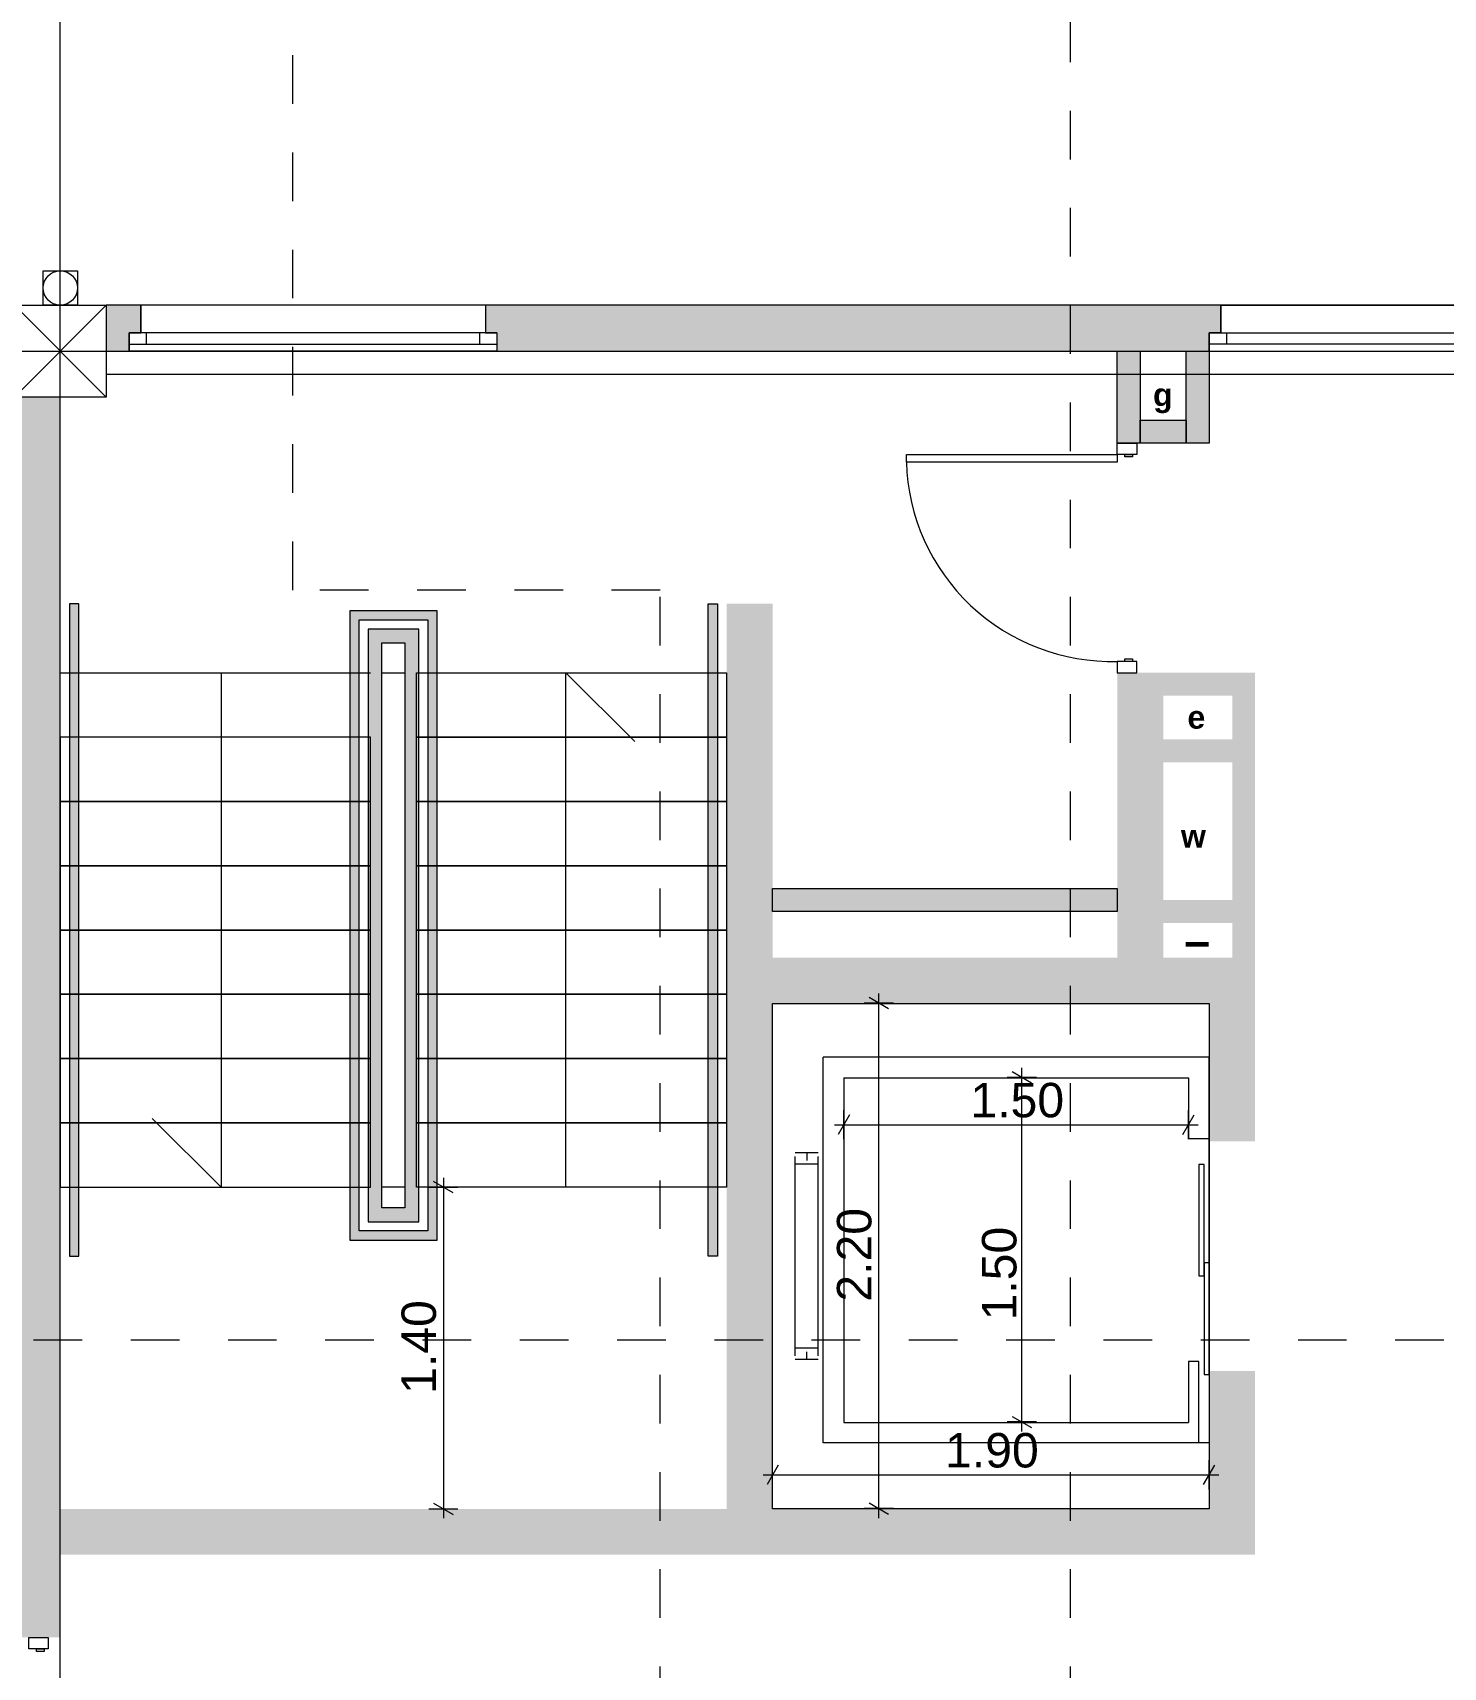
# Model space of a CAD drawing. Header units: millimetres. Extents: x 476571643 to 477489869, y 4620928210 to 4621294454.
# Drawn here: x 477223681 to 477229820, y 4621133531 to 4621140647 of the extents above; entities that cross this region are included whole.
import ezdxf

# ---------------------------------------------------------------- set-up
doc = ezdxf.new("R2010")
doc.units = ezdxf.units.MM
doc.header["$MEASUREMENT"] = 0
doc.linetypes.add('Dashed', pattern=[423.333333, 211.666667, -211.666667])
for name, color, linetype, lineweight in [('2D Drafting - General_Pen_No__1_Pen_No__7', 7, 'Continuous', 0), ('2D Drafting - General_Pen_No__1_Pen_No__7_Pen_No__7', 7, 'Continuous', 0), ('2D Drafting - General_Pen_No__250_Pen_No__7_Pen_No__154', 154, 'Continuous', 0), ('2D Drafting - General_Pen_No__250_Pen_No__7_Pen_No__250', 7, 'Continuous', 0), ('2D Drafting - General_Pen_No__250_Pen_No__7_Pen_No__7', 7, 'Continuous', 0), ('Doors_Pen_No__7_Pen_No__7_Pen_No__7', 7, 'Continuous', 0), ('G-Anno-Nplt_Pen_No__7', 7, 'Continuous', 0), ('gegmebi_Pen_No__7_Pen_No__7', 7, 'Continuous', 0), ('New_._Pen_No__1', 1, 'Continuous', 0), ('New_2D Drafting - General_Pen_No__1', 1, 'Continuous', 0), ('New_2D Drafting - General_Pen_No__250_Pen_No__7_Pen_No__154', 154, 'Continuous', 0), ('New_2D Drafting - General_Pen_No__250_Pen_No__7_Pen_No__250', 7, 'Continuous', 0), ('New_2D Drafting - General_Pen_No__250_Pen_No__7_Pen_No__7', 7, 'Continuous', 0), ('New_2D Drafting - General_Pen_No__30_Pen_No__9_Pen_No__9_Pen_No__250', 7, 'Continuous', 0), ('New_2D Drafting - General_Pen_No__30_Pen_No__9_Pen_No__9_Pen_No__4', 7, 'Continuous', 0), ('New_2D Drafting - General_Pen_No__30_Pen_No__9_Pen_No__9_Pen_No__7', 7, 'Continuous', 0), ('New_2D Drafting - General_Pen_No__4', 7, 'Continuous', 0), ('New_R03_Nakveti_Pen_No__250', 7, 'Continuous', 0), ('New_R03_Nakveti_Pen_No__4', 7, 'Continuous', 0), ('New_shenobebi_Pen_No__1', 1, 'Continuous', 0), ('New_shenobebi_Pen_No__7', 7, 'Continuous', 0), ('New_Structural - Bearing_Pen_No__250', 7, 'Continuous', 0), ('zoma_Pen_No__142', 142, 'Continuous', 0), ('zoma_Pen_No__5_Pen_No__5', 5, 'Continuous', 0)]:
    doc.layers.add(name, color=color, linetype=linetype, lineweight=lineweight)
doc.layers.add('zoma', color=7, linetype='Continuous')
doc.styles.add('GENERATED_STYLE_2', font='arial.ttf')
doc.styles.add('GENERATED_STYLE_6', font='arialbd.ttf')
doc.dimstyles.new('GENERATED_STYLE__10', dxfattribs={"dimtxt": 150, "dimasz": 64.421331, "dimexe": 0.18, "dimexo": 3, "dimgap": 0.09, "dimtad": 1, "dimlfac": 0.001, "dimzin": 0, "dimdsep": 46, "dimtxsty": 'GENERATED_STYLE_2', "dimblk": 'ARROWHEAD_2', "dimblk1": 'ARROWHEAD_2', "dimblk2": 'ARROWHEAD_2', "dimcen": 0.09, "dimclrd": 142, "dimclre": 142, "dimclrt": 142, "dimadec": 0, "dimazin": 0, "dimtfac": 1, "dimtdec": 4, "dimtmove": 2, "dimatfit": 3, "dimfxl": 1, "dimtolj": 1, "dimtzin": 0, "dimarcsym": 0})
doc.dimstyles.new('GENERATED_STYLE__3', dxfattribs={"dimtxt": 200, "dimasz": 64.421331, "dimexe": 0.18, "dimexo": 3, "dimgap": 0.09, "dimtad": 1, "dimtih": 1, "dimtoh": 1, "dimlfac": 0.001, "dimzin": 0, "dimdsep": 46, "dimtxsty": 'GENERATED_STYLE_2', "dimblk": 'ARROWHEAD_2', "dimblk1": 'ARROWHEAD_2', "dimblk2": 'ARROWHEAD_2', "dimcen": 0.09, "dimclrd": 142, "dimclre": 142, "dimclrt": 142, "dimadec": 0, "dimazin": 0, "dimtfac": 1, "dimtdec": 4, "dimtmove": 0, "dimatfit": 3, "dimfxl": 1, "dimtolj": 1, "dimtzin": 0, "dimarcsym": 0})
doc.dimstyles.new('GENERATED_STYLE__7', dxfattribs={"dimtxt": 200, "dimasz": 64.421331, "dimexe": 0.18, "dimexo": 3, "dimgap": 0.09, "dimtad": 1, "dimlfac": 0.001, "dimzin": 0, "dimdsep": 46, "dimtxsty": 'GENERATED_STYLE_2', "dimblk": 'ARROWHEAD_2', "dimblk1": 'ARROWHEAD_2', "dimblk2": 'ARROWHEAD_2', "dimcen": 0.09, "dimclrd": 142, "dimclre": 142, "dimclrt": 142, "dimadec": 0, "dimazin": 0, "dimtfac": 1, "dimtdec": 4, "dimtmove": 0, "dimatfit": 3, "dimfxl": 1, "dimtolj": 1, "dimtzin": 0, "dimarcsym": 0})
doc.dimstyles.new('GENERATED_STYLE__8', dxfattribs={"dimtxt": 150, "dimasz": 64.421331, "dimexe": 0.18, "dimexo": 3, "dimgap": 0.09, "dimtad": 1, "dimlfac": 0.001, "dimzin": 0, "dimdsep": 46, "dimtxsty": 'GENERATED_STYLE_2', "dimblk": 'ARROWHEAD_2', "dimblk1": 'ARROWHEAD_2', "dimblk2": 'ARROWHEAD_2', "dimcen": 0.09, "dimclrd": 142, "dimclre": 142, "dimclrt": 142, "dimadec": 0, "dimazin": 0, "dimtfac": 1, "dimtdec": 4, "dimtmove": 0, "dimatfit": 3, "dimfxl": 1, "dimtolj": 1, "dimtzin": 0, "dimarcsym": 0})
doc.dimstyles.new('GENERATED_STYLE__9', dxfattribs={"dimtxt": 150, "dimasz": 64.421331, "dimexe": 0.18, "dimexo": 3, "dimgap": 0.09, "dimtad": 1, "dimtih": 1, "dimtoh": 1, "dimlfac": 0.001, "dimzin": 0, "dimdsep": 46, "dimtxsty": 'GENERATED_STYLE_2', "dimblk": 'ARROWHEAD_2', "dimblk1": 'ARROWHEAD_2', "dimblk2": 'ARROWHEAD_2', "dimcen": 0.09, "dimclrd": 142, "dimclre": 142, "dimclrt": 142, "dimadec": 0, "dimazin": 0, "dimtfac": 1, "dimtdec": 4, "dimtmove": 0, "dimatfit": 3, "dimfxl": 1, "dimtolj": 1, "dimtzin": 0, "dimarcsym": 0})

# ---------------------------------------------------------------- blocks, each defined once
blk = doc.blocks.new('*D1282', base_point=(476844527.1, 4621385791))
at = {"layer": 'zoma_Pen_No__142', "color": 142, "linetype": 'Continuous', "lineweight": 0, "transparency": 16777216}
for p, q in [((477225468.1, 4621135662.6), (477225468.1, 4621135621.2)), ((477225404.5, 4621135621.2), (477225531.6, 4621135621.2)), ((477225510.4, 4621135596.7), (477225425.7, 4621135645.6)), ((477225468.1, 4621135621.2), (477225468.1, 4621134221.2)), ((477225425.7, 4621134245.6), (477225510.4, 4621134196.7)), ((477225404.5, 4621134221.2), (477225531.6, 4621134221.2)), ((477225468.1, 4621134221.2), (477225468.1, 4621134179.7))]:
    blk.add_line(p, q, dxfattribs=at)
at = {"layer": 'zoma_Pen_No__142', "color": 142, "lineweight": 0, "transparency": 16777216, "insert": (477225438.1, 4621134721.6), "char_height": 150, "attachment_point": 7, "rotation": 90, "style": 'GENERATED_STYLE_2'}
blk.add_mtext('\\A1;{\\pql;\\fArial CYR|b0|i0|c204|p34;1.40}', dxfattribs=at)
blk = doc.blocks.new('ARROWHEAD_2')
at = {"color": 0, "linetype": 'Continuous', "lineweight": 0}
for p, q in [((0, 0), (-1, 0)), ((-0.38, -0.66), (0.38, 0.66))]:
    blk.add_line(p, q, dxfattribs=at)
blk = doc.blocks.new('*D1306', base_point=(476844527.1, 4621385791))
at = {"layer": 'zoma_Pen_No__142', "color": 142, "linetype": 'Continuous', "lineweight": 0, "transparency": 16777216}
for p, q in [((477225468.1, 4621135662.6), (477225468.1, 4621135621.2)), ((477225404.5, 4621135621.2), (477225531.6, 4621135621.2)), ((477225510.4, 4621135596.7), (477225425.7, 4621135645.6)), ((477225468.1, 4621135621.2), (477225468.1, 4621134221.2)), ((477225425.7, 4621134245.6), (477225510.4, 4621134196.7)), ((477225404.5, 4621134221.2), (477225531.6, 4621134221.2)), ((477225468.1, 4621134221.2), (477225468.1, 4621134179.7))]:
    blk.add_line(p, q, dxfattribs=at)
at = {"layer": 'zoma_Pen_No__142', "color": 142, "lineweight": 0, "transparency": 16777216, "insert": (477225438.1, 4621134721.6), "char_height": 150, "attachment_point": 7, "rotation": 90, "style": 'GENERATED_STYLE_2'}
blk.add_mtext('\\A1;{\\pql;\\fArial CYR|b0|i0|c204|p34;1.40}', dxfattribs=at)
blk = doc.blocks.new('*D1307', base_point=(476844527.1, 4621385791))
at = {"layer": 'zoma_Pen_No__142', "color": 142, "linetype": 'Continuous', "lineweight": 0, "transparency": 16777216}
for p, q in [((477226925.6, 4621134411.3), (477226876.7, 4621134326.5)), ((477226901.1, 4621134305.3), (477226901.1, 4621134432.5)), ((477228776.7, 4621134326.5), (477228825.6, 4621134411.3)), ((477228801.1, 4621134305.3), (477228801.1, 4621134432.5)), ((477226859.7, 4621134368.9), (477226901.1, 4621134368.9)), ((477226901.1, 4621134368.9), (477228801.1, 4621134368.9)), ((477228801.1, 4621134368.9), (477228842.6, 4621134368.9))]:
    blk.add_line(p, q, dxfattribs=at)
at = {"layer": 'zoma_Pen_No__142', "color": 142, "lineweight": 0, "transparency": 16777216, "insert": (477227651.6, 4621134398.9), "char_height": 150, "attachment_point": 7, "style": 'GENERATED_STYLE_2'}
blk.add_mtext('\\A1;{\\pql;\\fArial CYR|b0|i0|c204|p34;1.90}', dxfattribs=at)
blk = doc.blocks.new('*D1308', base_point=(476844527.1, 4621385791))
at = {"layer": 'zoma_Pen_No__142', "color": 142, "linetype": 'Continuous', "lineweight": 0, "transparency": 16777216}
for p, q in [((477228048.9, 4621136099.1), (477227921.7, 4621136099.1)), ((477228027.7, 4621136074.7), (477227942.9, 4621136123.6)), ((477227985.3, 4621136099.1), (477227985.3, 4621136140.6)), ((477227985.3, 4621134599.1), (477227985.3, 4621136099.1)), ((477228048.9, 4621134599.1), (477227921.7, 4621134599.1)), ((477227942.9, 4621134623.6), (477228027.7, 4621134574.7)), ((477227985.3, 4621134557.7), (477227985.3, 4621134599.1))]:
    blk.add_line(p, q, dxfattribs=at)
at = {"layer": 'zoma_Pen_No__142', "color": 142, "lineweight": 0, "transparency": 16777216, "insert": (477227964.3, 4621135041.2), "char_height": 150, "attachment_point": 7, "rotation": 90, "style": 'GENERATED_STYLE_2'}
blk.add_mtext('\\A1;{\\pql;\\fArial CYR|b0|i0|c204|p34;1.50}', dxfattribs=at)
blk = doc.blocks.new('*D1309', base_point=(476844527.1, 4621385791))
at = {"layer": 'zoma_Pen_No__142', "color": 142, "linetype": 'Continuous', "lineweight": 0, "transparency": 16777216}
for p, q in [((477227211.4, 4621135829.8), (477227211.4, 4621135957)), ((477228711.4, 4621135829.8), (477228711.4, 4621135957)), ((477227170, 4621135893.4), (477227211.4, 4621135893.4)), ((477227235.9, 4621135935.8), (477227187, 4621135851)), ((477227211.4, 4621135893.4), (477228711.4, 4621135893.4)), ((477228687, 4621135851), (477228735.9, 4621135935.8)), ((477228711.4, 4621135893.4), (477228752.9, 4621135893.4))]:
    blk.add_line(p, q, dxfattribs=at)
at = {"layer": 'zoma_Pen_No__142', "color": 142, "lineweight": 0, "transparency": 16777216, "insert": (477227761.9, 4621135923.4), "char_height": 150, "attachment_point": 7, "style": 'GENERATED_STYLE_2'}
blk.add_mtext('\\A1;{\\pql;\\fArial CYR|b0|i0|c204|p34;1.50}', dxfattribs=at)
blk = doc.blocks.new('*D1310', base_point=(476844527.1, 4621385791))
at = {"layer": 'zoma_Pen_No__142', "color": 142, "linetype": 'Continuous', "lineweight": 0, "transparency": 16777216}
for p, q in [((477227405.4, 4621136398.1), (477227320.7, 4621136447)), ((477227363.1, 4621136422.5), (477227363.1, 4621136464)), ((477227426.6, 4621136422.5), (477227299.5, 4621136422.5)), ((477227363.1, 4621134222.5), (477227363.1, 4621136422.5)), ((477227320.7, 4621134247), (477227405.4, 4621134198.1)), ((477227426.6, 4621134222.5), (477227299.5, 4621134222.5)), ((477227363.1, 4621134181.1), (477227363.1, 4621134222.5))]:
    blk.add_line(p, q, dxfattribs=at)
at = {"layer": 'zoma_Pen_No__142', "color": 142, "lineweight": 0, "transparency": 16777216, "insert": (477227333.1, 4621135123), "char_height": 150, "attachment_point": 7, "rotation": 90, "style": 'GENERATED_STYLE_2'}
blk.add_mtext('\\A1;{\\pql;\\fArial CYR|b0|i0|c204|p34;2.20}', dxfattribs=at)
blk = doc.blocks.new('*D1322', base_point=(476844527.1, 4621385791))
at = {"layer": 'zoma_Pen_No__142', "color": 142, "linetype": 'Continuous', "lineweight": 0, "transparency": 16777216}
for p, q in [((477240444.6, 4621139461), (477240317.5, 4621139461)), ((477240423.4, 4621139436.6), (477240338.7, 4621139485.5)), ((477240381, 4621121761), (477240381, 4621139461)), ((477240338.7, 4621121785.5), (477240423.4, 4621121736.6)), ((477240444.6, 4621121761), (477240317.5, 4621121761)), ((477240381, 4621121719.6), (477240381, 4621121761))]:
    blk.add_line(p, q, dxfattribs=at)
at = {"layer": 'zoma_Pen_No__142', "color": 142, "lineweight": 0, "transparency": 16777216, "insert": (477240341, 4621130269.1), "char_height": 200, "attachment_point": 7, "rotation": 90, "style": 'GENERATED_STYLE_2'}
blk.add_mtext('\\A1;{\\pql;\\fArial CYR|b0|i0|c204|p34;17.70}', dxfattribs=at)
blk = doc.blocks.new('*D1323', base_point=(476844527.1, 4621385791))
at = {"layer": 'zoma_Pen_No__142', "color": 142, "linetype": 'Continuous', "lineweight": 0, "transparency": 16777216}
for p, q in [((477240381, 4621139461), (477240381, 4621139502.5)), ((477240444.6, 4621139461), (477240317.5, 4621139461)), ((477240423.4, 4621139436.6), (477240338.7, 4621139485.5))]:
    blk.add_line(p, q, dxfattribs=at)
blk = doc.blocks.new('*D1326', base_point=(476844527.1, 4621385791))
at = {"layer": 'zoma_Pen_No__142', "color": 142, "linetype": 'Continuous', "lineweight": 0, "transparency": 16777216}
for p, q in [((477223625.6, 4621141526), (477223576.7, 4621141441.3)), ((477223601.1, 4621141420.1), (477223601.1, 4621141547.2)), ((477224025.6, 4621141526), (477223976.7, 4621141441.3)), ((477224001.1, 4621141420.1), (477224001.1, 4621141547.2)), ((477223601.1, 4621141483.6), (477224001.1, 4621141483.6))]:
    blk.add_line(p, q, dxfattribs=at)
blk = doc.blocks.new('*D1327', base_point=(476844527.1, 4621385791))
at = {"layer": 'zoma_Pen_No__142', "color": 142, "linetype": 'Continuous', "lineweight": 0, "transparency": 16777216}
for p, q in [((477224025.6, 4621141526), (477223976.7, 4621141441.3)), ((477224001.1, 4621141420.1), (477224001.1, 4621141547.2)), ((477230525.6, 4621141526), (477230476.7, 4621141441.3)), ((477230501.1, 4621141420.1), (477230501.1, 4621141547.2)), ((477224001.1, 4621141483.6), (477230501.1, 4621141483.6))]:
    blk.add_line(p, q, dxfattribs=at)
at = {"layer": 'zoma_Pen_No__142', "color": 142, "lineweight": 0, "transparency": 16777216, "char_height": 200, "attachment_point": 7, "style": 'GENERATED_STYLE_2'}
for s, insert in [('\\A1;{\\pql;\\fArial CYR|b0|i0|c204|p34;6.50}', (477226985.1, 4621141523.6)), ('\\A1;{\\pql;\\fArial CYR|b0|i0|c204|p34;0.40}', (477229944.5, 4621141523.6))]:
    blk.add_mtext(s, dxfattribs=dict(at, insert=insert))
blk = doc.blocks.new('*D1334', base_point=(476844527.1, 4621385791))
at = {"layer": 'zoma_Pen_No__142', "color": 142, "linetype": 'Continuous', "lineweight": 0, "transparency": 16777216}
for p, q in [((477216701.1, 4621142168), (477216701.1, 4621142295.1)), ((477237801.1, 4621142168), (477237801.1, 4621142295.1)), ((477216659.7, 4621142231.6), (477216701.1, 4621142231.6)), ((477216725.6, 4621142273.9), (477216676.7, 4621142189.2)), ((477216701.1, 4621142231.6), (477237801.1, 4621142231.6)), ((477237776.7, 4621142189.2), (477237825.6, 4621142273.9)), ((477237801.1, 4621142231.6), (477237842.6, 4621142231.6))]:
    blk.add_line(p, q, dxfattribs=at)
at = {"layer": 'zoma_Pen_No__142', "color": 142, "lineweight": 0, "transparency": 16777216, "insert": (477226909.2, 4621142271.6), "char_height": 200, "attachment_point": 7, "style": 'GENERATED_STYLE_2'}
blk.add_mtext('\\A1;{\\pql;\\fArial CYR|b0|i0|c204|p34;21.10}', dxfattribs=at)

msp = doc.modelspace()

# ---------------------------------------------------------------- hatches: boundary and pattern name
at = {"layer": '2D Drafting - General_Pen_No__250_Pen_No__7_Pen_No__154', "linetype": 'Continuous', "lineweight": 0}
for points in [[(477224001.121, 4621139461.035), (477224001.121, 4621139260.873), (477224101.121, 4621139260.873), (477224101.121, 4621139340.919), (477224151.124, 4621139340.919), (477224151.124, 4621139461.035), (477224101.121, 4621139461.035)], [(477225651.127, 4621139460.873), (477225651.124, 4621139340.873), (477225701.121, 4621139340.873), (477225701.121, 4621139260.872), (477228801.121, 4621139260.872), (477228801.121, 4621139340.873), (477228851.118, 4621139340.873), (477228851.115, 4621139460.873)]]:
    msp.add_hatch(color=154, dxfattribs=at).paths.add_polyline_path(points)
at = {"layer": '2D Drafting - General_Pen_No__250_Pen_No__7_Pen_No__7', "linetype": 'Continuous', "lineweight": 0}
for points in [[(477228501.12, 4621139261.035), (477228501.12, 4621138860.993), (477228401.12, 4621138860.993), (477228401.12, 4621139261.035)], [(477223601.121, 4621139061.035), (477223601.121, 4621133661.035), (477223801.121, 4621133661.035), (477223801.121, 4621139061.035)], [(477226901.121, 4621138160.993), (477226901.121, 4621136620.96), (477226701.121, 4621136620.96), (477226701.121, 4621138160.993)], [(477228401.12, 4621137860.993), (477228601.121, 4621137860.993), (477228601.121, 4621136620.96), (477228401.12, 4621136620.96)]]:
    msp.add_hatch(color=7, dxfattribs=at).paths.add_polyline_path(points)
at = {"layer": 'G-Anno-Nplt_Pen_No__7', "linetype": 'Continuous', "lineweight": 0}
msp.add_hatch(color=7, dxfattribs=at).paths.add_polyline_path([(477226701.121, 4621134020.96), (477223801.121, 4621134020.96), (477223801.121, 4621134220.96), (477226701.121, 4621134220.96)])
at = {"layer": 'New_2D Drafting - General_Pen_No__1', "linetype": 'Continuous', "lineweight": 0}
for points in [[(477223841.121, 4621135320.993), (477223881.121, 4621135320.993), (477223881.121, 4621138160.993), (477223841.121, 4621138160.993)], [(477226661.121, 4621135320.993), (477226621.121, 4621135320.993), (477226621.121, 4621138160.993), (477226661.121, 4621138160.993)]]:
    msp.add_hatch(color=1, dxfattribs=at).paths.add_polyline_path(points)
h = msp.add_hatch(color=1, dxfattribs=at)
h.paths.add_polyline_path([(477225061.121, 4621135390.885), (477225441.121, 4621135390.885), (477225441.121, 4621135520.993), (477225441.121, 4621138130.9), (477225061.121, 4621138130.9)])
h.paths.add_polyline_path([(477225401.121, 4621135430.885), (477225101.121, 4621135430.885), (477225101.121, 4621138090.9), (477225401.121, 4621138090.9)], flags=0)
h = msp.add_hatch(color=1, dxfattribs=at)
h.paths.add_polyline_path([(477225141.121, 4621135470.885), (477225361.121, 4621135470.885), (477225361.121, 4621138050.9), (477225141.121, 4621138050.9)])
h.paths.add_polyline_path([(477225201.121, 4621135530.885), (477225201.121, 4621137990.9), (477225301.121, 4621137990.9), (477225301.121, 4621135530.885)], flags=0)
at = {"layer": 'New_2D Drafting - General_Pen_No__250_Pen_No__7_Pen_No__154', "linetype": 'Continuous', "lineweight": 0}
for points in [[(477226701.121, 4621136620.96), (477226901.121, 4621136620.96), (477229001.121, 4621136620.96), (477229001.121, 4621135820.96), (477228801.121, 4621135820.96), (477228801.121, 4621136420.96), (477226901.121, 4621136420.96), (477226701.121, 4621136420.96)], [(477226701.121, 4621136420.96), (477226901.121, 4621136420.96), (477226901.121, 4621134220.96), (477228801.121, 4621134220.96), (477228801.121, 4621134820.96), (477229001.121, 4621134820.96), (477229001.121, 4621134020.96), (477226701.121, 4621134020.96), (477226701.121, 4621134220.96)]]:
    msp.add_hatch(color=154, dxfattribs=at).paths.add_polyline_path(points)
at = {"layer": 'New_2D Drafting - General_Pen_No__250_Pen_No__7_Pen_No__7', "linetype": 'Continuous', "lineweight": 0}
for points in [[(477228701.121, 4621139261.035), (477228801.121, 4621139261.035), (477228801.121, 4621138860.993), (477228701.121, 4621138860.993)], [(477226900.332, 4621136821.42), (477226900.332, 4621136921.42), (477228400.332, 4621136921.42), (477228400.332, 4621136821.42)]]:
    msp.add_hatch(color=7, dxfattribs=at).paths.add_polyline_path(points)
at = {"layer": 'New_2D Drafting - General_Pen_No__30_Pen_No__9_Pen_No__9_Pen_No__4', "linetype": 'Continuous', "lineweight": 0}
for points in [[(477228501.12, 4621138960.993), (477228701.122, 4621138960.993), (477228701.122, 4621138860.993), (477228501.12, 4621138860.993)], [(477228901.121, 4621137860.993), (477228901.121, 4621137760.96), (477228601.121, 4621137760.96), (477228601.121, 4621137860.993)]]:
    msp.add_hatch(color=7, dxfattribs=at).paths.add_polyline_path(points)
at = {"layer": 'New_2D Drafting - General_Pen_No__30_Pen_No__9_Pen_No__9_Pen_No__7', "linetype": 'Continuous', "lineweight": 0}
for points in [[(477229001.121, 4621137860.993), (477229001.121, 4621136620.96), (477228901.121, 4621136620.96), (477228901.121, 4621137860.993)], [(477228601.121, 4621137470.96), (477228601.121, 4621137570.96), (477228901.121, 4621137570.96), (477228901.121, 4621137470.96)], [(477228601.121, 4621136770.963), (477228601.121, 4621136870.963), (477228901.121, 4621136870.963), (477228901.121, 4621136770.963)]]:
    msp.add_hatch(color=7, dxfattribs=at).paths.add_polyline_path(points)

# ---------------------------------------------------------------- linework, layer by layer
at = {"layer": '2D Drafting - General_Pen_No__1_Pen_No__7', "color": 7, "linetype": 'Continuous', "lineweight": 0}
for p, q in [((477223601.121, 4621139061.035), (477224001.121, 4621139461.035)), ((477224001.121, 4621139061.035), (477223601.121, 4621139461.035))]:
    msp.add_line(p, q, dxfattribs=at)
at = {"layer": '2D Drafting - General_Pen_No__1_Pen_No__7', "color": 7, "linetype": 'Continuous', "lineweight": 0, "flags": 128}
for points in [[(477224001.121, 4621139061.035), (477223601.121, 4621139061.035), (477223601.121, 4621139461.035), (477224001.121, 4621139461.035)], [(477224001.121, 4621139161.035), (477230501.121, 4621139161.035), (477230501.121, 4621139461.035), (477224001.121, 4621139461.035)]]:
    msp.add_lwpolyline(points, close=True, dxfattribs=at)
at = {"layer": '2D Drafting - General_Pen_No__1_Pen_No__7', "color": 7, "linetype": 'Continuous', "lineweight": 0}
msp.add_circle((477223801.121, 4621139536.035), 75, dxfattribs=at)
at = {"layer": '2D Drafting - General_Pen_No__1_Pen_No__7_Pen_No__7', "color": 7, "linetype": 'Continuous', "lineweight": 0}
msp.add_arc((477228376.12, 4621138803.27), 893.239, 181.603806, 271.603806, dxfattribs=at)
at = {"layer": '2D Drafting - General_Pen_No__250_Pen_No__7_Pen_No__250', "color": 7, "linetype": 'Continuous', "lineweight": 0, "flags": 128}
msp.add_lwpolyline([(477228501.12, 4621139261.035), (477228501.12, 4621138860.993), (477228401.12, 4621138860.993), (477228401.12, 4621139261.035)], close=True, dxfattribs=at)
at = {"layer": '2D Drafting - General_Pen_No__250_Pen_No__7_Pen_No__7', "color": 7, "linetype": 'Continuous', "lineweight": 0, "flags": 128}
for points in [[(477224001.121, 4621139461.035), (477224001.121, 4621139260.873), (477224101.121, 4621139260.873), (477224101.121, 4621139340.919), (477224151.124, 4621139340.919), (477224151.124, 4621139461.035), (477224101.121, 4621139461.035)], [(477225651.127, 4621139460.873), (477225651.124, 4621139340.873), (477225701.121, 4621139340.873), (477225701.121, 4621139260.872), (477228801.121, 4621139260.872), (477228801.121, 4621139340.873), (477228851.118, 4621139340.873), (477228851.115, 4621139460.873)]]:
    msp.add_lwpolyline(points, close=True, dxfattribs=at)
at = {"layer": 'Doors_Pen_No__7_Pen_No__7_Pen_No__7', "color": 7, "linetype": 'Continuous', "lineweight": 0, "flags": 128}
for points in [[(477228485.787, 4621138860.993), (477228485.787, 4621138811.604), (477228401.12, 4621138811.604), (477228401.12, 4621138860.993)], [(477228401.12, 4621138811.604), (477228401.12, 4621138778.27), (477227483.231, 4621138778.27), (477227483.231, 4621138811.604)], [(477228467.787, 4621138811.604), (477228467.787, 4621138800.493), (477228434.453, 4621138800.493), (477228434.453, 4621138811.604)], [(477228485.787, 4621137860.993), (477228485.787, 4621137910.382), (477228401.12, 4621137910.382), (477228401.12, 4621137860.993)], [(477228467.787, 4621137921.493), (477228467.787, 4621137910.382), (477228434.453, 4621137910.382), (477228434.453, 4621137921.493)], [(477223749.035, 4621133661.035), (477223749.035, 4621133611.647), (477223664.369, 4621133611.647), (477223664.369, 4621133661.035)], [(477223731.035, 4621133611.647), (477223731.035, 4621133600.535), (477223697.702, 4621133600.535), (477223697.702, 4621133611.647)]]:
    msp.add_lwpolyline(points, close=True, dxfattribs=at)
at = {"layer": 'gegmebi_Pen_No__7_Pen_No__7', "color": 7, "linetype": 'Continuous', "lineweight": 0}
for p, q in [((477223726.121, 4621139461.035), (477223726.121, 4621139611.035)), ((477223726.121, 4621139611.035), (477223876.121, 4621139611.035)), ((477223876.121, 4621139611.035), (477223876.121, 4621139461.035)), ((477223876.121, 4621139461.035), (477223726.121, 4621139461.035))]:
    msp.add_line(p, q, dxfattribs=at)
at = {"layer": 'gegmebi_Pen_No__7_Pen_No__7', "color": 7, "linetype": 'Continuous', "lineweight": 0, "flags": 128}
for points in [[(477225151.121, 4621137580.993), (477223801.121, 4621137580.993), (477223801.121, 4621137860.993), (477225151.121, 4621137860.993)], [(477224501.121, 4621137860.993), (477224501.121, 4621135620.993), (477224201.121, 4621135920.993)], [(477226001.121, 4621135620.993), (477226001.121, 4621137860.993), (477226301.121, 4621137560.993)]]:
    msp.add_lwpolyline(points, dxfattribs=at)
for points in [[(477225301.121, 4621135620.993), (477225201.121, 4621135620.993), (477225201.121, 4621137860.993), (477225301.121, 4621137860.993)], [(477225351.121, 4621137580.993), (477225351.121, 4621137860.993), (477226701.121, 4621137860.993), (477226701.121, 4621137580.993)], [(477225151.121, 4621137300.993), (477225151.121, 4621137580.993), (477223801.121, 4621137580.993), (477223801.121, 4621137300.993)], [(477225351.121, 4621137300.993), (477225351.121, 4621137580.993), (477226701.121, 4621137580.993), (477226701.121, 4621137300.993)], [(477225151.121, 4621137020.993), (477225151.121, 4621137300.993), (477223801.121, 4621137300.993), (477223801.121, 4621137020.993)], [(477225351.121, 4621137020.993), (477225351.121, 4621137300.993), (477226701.121, 4621137300.993), (477226701.121, 4621137020.993)], [(477225151.121, 4621136740.993), (477225151.121, 4621137020.993), (477223801.121, 4621137020.993), (477223801.121, 4621136740.993)], [(477225351.121, 4621136740.993), (477225351.121, 4621137020.993), (477226701.121, 4621137020.993), (477226701.121, 4621136740.993)], [(477225151.121, 4621136460.993), (477225151.121, 4621136740.993), (477223801.121, 4621136740.993), (477223801.121, 4621136460.993)], [(477225351.121, 4621136460.993), (477225351.121, 4621136740.993), (477226701.121, 4621136740.993), (477226701.121, 4621136460.993)], [(477225151.121, 4621136180.993), (477225151.121, 4621136460.993), (477223801.121, 4621136460.993), (477223801.121, 4621136180.993)], [(477225351.121, 4621136180.993), (477225351.121, 4621136460.993), (477226701.121, 4621136460.993), (477226701.121, 4621136180.993)], [(477225151.121, 4621135900.993), (477225151.121, 4621136180.993), (477223801.121, 4621136180.993), (477223801.121, 4621135900.993)], [(477225351.121, 4621135900.993), (477225351.121, 4621136180.993), (477226701.121, 4621136180.993), (477226701.121, 4621135900.993)], [(477225151.121, 4621135620.993), (477225151.121, 4621135900.993), (477223801.121, 4621135900.993), (477223801.121, 4621135620.993)], [(477225351.121, 4621135620.993), (477225351.121, 4621135900.993), (477226701.121, 4621135900.993), (477226701.121, 4621135620.993)]]:
    msp.add_lwpolyline(points, close=True, dxfattribs=at)
at = {"layer": 'New_2D Drafting - General_Pen_No__250_Pen_No__7_Pen_No__250', "color": 7, "linetype": 'Continuous', "lineweight": 0, "flags": 128}
for points in [[(477228701.121, 4621139261.035), (477228801.121, 4621139261.035), (477228801.121, 4621138860.993), (477228701.121, 4621138860.993)], [(477226900.332, 4621136821.42), (477226900.332, 4621136921.42), (477228400.332, 4621136921.42), (477228400.332, 4621136821.42)]]:
    msp.add_lwpolyline(points, close=True, dxfattribs=at)
at = {"layer": 'New_2D Drafting - General_Pen_No__30_Pen_No__9_Pen_No__9_Pen_No__250', "color": 7, "linetype": 'Continuous', "lineweight": 0, "flags": 128}
msp.add_lwpolyline([(477228501.12, 4621138960.993), (477228701.122, 4621138960.993), (477228701.122, 4621138860.993), (477228501.12, 4621138860.993)], close=True, dxfattribs=at)
at = {"layer": 'New_2D Drafting - General_Pen_No__4', "color": 7, "linetype": 'Continuous', "lineweight": 0, "flags": 128}
for points in [[(477223841.121, 4621135320.993), (477223881.121, 4621135320.993), (477223881.121, 4621138160.993), (477223841.121, 4621138160.993)], [(477226661.121, 4621135320.993), (477226621.121, 4621135320.993), (477226621.121, 4621138160.993), (477226661.121, 4621138160.993)], [(477225061.121, 4621135390.885), (477225441.121, 4621135390.885), (477225441.121, 4621135520.993), (477225441.121, 4621138130.9), (477225061.121, 4621138130.9)], [(477225401.121, 4621135430.885), (477225101.121, 4621135430.885), (477225101.121, 4621138090.9), (477225401.121, 4621138090.9)], [(477225141.121, 4621135470.885), (477225361.121, 4621135470.885), (477225361.121, 4621138050.9), (477225141.121, 4621138050.9)], [(477225201.121, 4621135530.885), (477225201.121, 4621137990.9), (477225301.121, 4621137990.9), (477225301.121, 4621135530.885)]]:
    msp.add_lwpolyline(points, close=True, dxfattribs=at)
at = {"layer": 'New_R03_Nakveti_Pen_No__250', "color": 7, "linetype": 'Continuous', "lineweight": 0}
for p, q in [((477227099.561, 4621135770.96), (477226999.561, 4621135770.96)), ((477226999.561, 4621134887.627), (477226999.561, 4621135754.294)), ((477227049.561, 4621135770.96), (477227049.561, 4621135737.627)), ((477227099.561, 4621134887.627), (477227099.561, 4621135754.294)), ((477227099.561, 4621135720.96), (477226999.561, 4621135720.96)), ((477227099.561, 4621134920.96), (477226999.561, 4621134920.96)), ((477227049.561, 4621134870.96), (477227049.561, 4621134904.294)), ((477227099.561, 4621134870.96), (477226999.561, 4621134870.96))]:
    msp.add_line(p, q, dxfattribs=at)
at = {"layer": 'New_R03_Nakveti_Pen_No__4', "color": 7, "linetype": 'Continuous', "lineweight": 0}
for p, q in [((477227121.749, 4621134507.89), (477227121.749, 4621136187.262)), ((477228801.121, 4621136187.262), (477227121.749, 4621136187.262)), ((477228801.121, 4621135832.628), (477228801.121, 4621136187.262)), ((477227211.435, 4621136097.576), (477227211.435, 4621134597.576)), ((477227211.435, 4621136097.576), (477228711.435, 4621136097.576)), ((477228711.435, 4621136097.576), (477228711.435, 4621135832.628)), ((477228711.435, 4621135832.628), (477228801.121, 4621135832.628)), ((477228801.121, 4621134862.524), (477228801.121, 4621135832.628)), ((477228756.278, 4621134862.524), (477228711.435, 4621134862.524)), ((477228711.435, 4621134862.524), (477228711.435, 4621134597.576)), ((477228756.278, 4621134507.89), (477228756.278, 4621134862.524)), ((477228801.121, 4621134862.524), (477228801.121, 4621134507.89)), ((477227211.435, 4621134597.576), (477228711.435, 4621134597.576)), ((477228801.121, 4621134507.89), (477227121.749, 4621134507.89))]:
    msp.add_line(p, q, dxfattribs=at)
for points in [[(477228778.7, 4621135235.468), (477228778.7, 4621135720.521), (477228756.278, 4621135720.521), (477228756.278, 4621135235.468)], [(477228801.121, 4621134806.47), (477228801.121, 4621135291.522), (477228778.7, 4621135291.522), (477228778.7, 4621134806.47)]]:
    msp.add_lwpolyline(points, close=True, dxfattribs=at)
at = {"layer": 'New_shenobebi_Pen_No__1', "color": 1, "linetype": 'Dashed', "lineweight": 0}
for points in [[(477226412.242, 4621118929.406), (477226412.242, 4621138221.062), (477224813.769, 4621138221.062), (477224813.769, 4621143758.272)], [(477228197.359, 4621118929.406), (477228197.359, 4621143758.272)], [(477212254.322, 4621134956.738), (477243981.062, 4621134956.738), (477244310.836, 4621134956.738)]]:
    msp.add_lwpolyline(points, dxfattribs=at)
at = {"layer": 'New_shenobebi_Pen_No__7', "color": 7, "linetype": 'Continuous', "lineweight": 0}
msp.add_lwpolyline([(477226901.121, 4621134220.96), (477226901.121, 4621136420.96), (477228801.121, 4621136420.96), (477228801.121, 4621134220.96)], close=True, dxfattribs=at)
at = {"layer": 'New_Structural - Bearing_Pen_No__250', "color": 7, "linetype": 'Continuous', "lineweight": 0}
for p, q in [((477224151.127, 4621139460.919), (477224151.124, 4621139340.919)), ((477225651.127, 4621139460.873), (477224151.127, 4621139460.919)), ((477225651.127, 4621139460.873), (477225651.124, 4621139340.873)), ((477228851.115, 4621139460.873), (477230351.115, 4621139460.919)), ((477228851.115, 4621139460.873), (477228851.118, 4621139340.873)), ((477224101.122, 4621139290.921), (477224101.121, 4621139260.921)), ((477224101.124, 4621139340.921), (477224101.122, 4621139290.921)), ((477224101.124, 4621139340.921), (477224101.122, 4621139290.921)), ((477224101.122, 4621139290.921), (477224176.122, 4621139290.919)), ((477224176.124, 4621139340.919), (477224101.124, 4621139340.921)), ((477224151.124, 4621139340.919), (477224101.124, 4621139340.921)), ((477224151.124, 4621139340.919), (477224101.124, 4621139340.921)), ((477224176.122, 4621139290.919), (477224176.124, 4621139340.919)), ((477224176.122, 4621139290.919), (477225626.122, 4621139290.874)), ((477225626.124, 4621139340.874), (477224176.124, 4621139340.919)), ((477225626.124, 4621139340.874), (477225626.122, 4621139290.874)), ((477225626.122, 4621139290.874), (477225701.122, 4621139290.872)), ((477225701.124, 4621139340.872), (477225626.124, 4621139340.874)), ((477225651.124, 4621139340.873), (477225701.124, 4621139340.872)), ((477225651.124, 4621139340.873), (477225701.124, 4621139340.872)), ((477225701.122, 4621139290.872), (477225701.121, 4621139260.872)), ((477225701.124, 4621139340.872), (477225701.122, 4621139290.872)), ((477225701.124, 4621139340.872), (477225701.122, 4621139290.872)), ((477228801.118, 4621139340.872), (477228876.118, 4621139340.874)), ((477228851.118, 4621139340.873), (477228801.118, 4621139340.872)), ((477228851.118, 4621139340.873), (477228801.118, 4621139340.872)), ((477228801.118, 4621139340.872), (477228801.12, 4621139290.872)), ((477228801.118, 4621139340.872), (477228801.12, 4621139290.872)), ((477228876.12, 4621139290.874), (477228801.12, 4621139290.872)), ((477228801.12, 4621139290.872), (477228801.121, 4621139260.872)), ((477228876.118, 4621139340.874), (477230326.118, 4621139340.919)), ((477228876.118, 4621139340.874), (477228876.12, 4621139290.874)), ((477230326.12, 4621139290.919), (477228876.12, 4621139290.874)), ((477225701.121, 4621139260.872), (477224101.121, 4621139260.921)), ((477228801.121, 4621139260.872), (477230401.121, 4621139260.921))]:
    msp.add_line(p, q, dxfattribs=at)
at = {"layer": 'zoma_Pen_No__5_Pen_No__5', "color": 5, "linetype": 'Continuous', "lineweight": 0}
for p, q in [((477223801.121, 4621118251.439), (477223801.121, 4621142962.245)), ((477212820.57, 4621139261.035), (477241673.65, 4621139261.035)), ((477212820.57, 4621139261.035), (477241673.65, 4621139261.035))]:
    msp.add_line(p, q, dxfattribs=at)

# ---------------------------------------------------------------- texts
at = {"layer": 'New_._Pen_No__1', "color": 1, "linetype": 'Continuous', "lineweight": 0, "char_height": 100, "attachment_point": 2, "style": 'GENERATED_STYLE_6'}
for s, insert in [('\\A1;{\\pqc;\\fArial|b1|i0|c0|p34;g}', (477228599.413, 4621139121.366)), ('\\A1;{\\pqc;\\fArial|b1|i0|c0|p34;e}', (477228745.236, 4621137717.514)), ('\\A1;{\\pqc;\\fArial|b1|i0|c0|p34;w}', (477228732.342, 4621137199.9))]:
    msp.add_mtext(s, dxfattribs=dict(at, insert=insert))
at = {"layer": 'New_._Pen_No__1', "color": 1, "linetype": 'Continuous', "lineweight": 0, "insert": (477228699.103, 4621136678.373), "char_height": 100, "attachment_point": 2, "rotation": 90, "style": 'GENERATED_STYLE_6'}
msp.add_mtext('\\A1;{\\pqc;\\fArial|b1|i0|c0|p34;I}', dxfattribs=at)

# ---------------------------------------------------------------- dimensions: what is measured, and where the dimension line sits
at = {"layer": 'zoma', "color": 142, "linetype": 'Continuous', "lineweight": 0}
for base, p1, p2, dimstyle, picture, middle in [((477237801.121, 4621142231.566), (477216701.121, 4621138459.334), (477237801.121, 4621138459.334), 'GENERATED_STYLE__3', '*D1334', (477227245.179, 4621142371.566)), ((477230501.121, 4621141483.639), (477224001.121, 4621138059.337), (477230501.121, 4621138106.387), 'GENERATED_STYLE__3', '*D1327', (477227244.828, 4621141623.639)), ((477224001.121, 4621141483.639), (477223601.121, 4621138059.337), (477224001.121, 4621138059.337), 'GENERATED_STYLE__3', '*D1326', (477223304.273, 4621141623.639)), ((477228711.435, 4621135893.415), (477227211.435, 4621136097.576), (477228711.435, 4621136097.576), 'GENERATED_STYLE__9', '*D1309', (477227956.715, 4621135998.415)), ((477228801.121, 4621134368.892), (477226901.121, 4621134468.876), (477228801.121, 4621134468.876), 'GENERATED_STYLE__9', '*D1307', (477227846.401, 4621134473.892))]:
    dim = msp.add_linear_dim(base=base, p1=p1, p2=p2, dimstyle=dimstyle, dxfattribs=at)
    dim.commit()
    dim.dimension.update_dxf_attribs({"geometry": picture, "text_midpoint": middle, "dimtype": 160})
for base, p1, p2, angle, dimstyle, picture, middle in [((477240381.043912113, 4621139461.032526016), (477214556.422066391, 4621139461.032526016), (477216701.12092191, 4621139461.032526016), 90, 'GENERATED_STYLE__7', '*D1323', (477240241.043911517, 4621139454.739527702)), ((477240381.044, 4621139461.033), (477237871.046, 4621121761.035), (477214556.422, 4621139461.033), 90, 'GENERATED_STYLE__7', '*D1322', (477240241.044, 4621130605.092)), ((477227363.063, 4621136422.529), (477227388.093, 4621134222.529), (477227504.9, 4621136422.529), 90, 'GENERATED_STYLE__8', '*D1310', (477227258.063, 4621135317.809)), ((477227985.278, 4621136099.144), (477228188.846, 4621134599.144), (477228162.748, 4621136099.144), 90, 'GENERATED_STYLE__10', '*D1308', (477227889.278, 4621135235.977)), ((477225468.055, 4621134221.155), (477225468.055, 4621135621.155), (477225468.055, 4621134221.155), 270, 'GENERATED_STYLE__8', '*D1282', (477225363.055, 4621134916.435)), ((477225468.055, 4621134221.155), (477225468.055, 4621135621.155), (477225468.055, 4621134221.155), 270, 'GENERATED_STYLE__8', '*D1306', (477225363.055, 4621134916.435))]:
    dim = msp.add_linear_dim(base=base, p1=p1, p2=p2, angle=angle, dimstyle=dimstyle, dxfattribs=at)
    dim.commit()
    dim.dimension.update_dxf_attribs({"geometry": picture, "text_midpoint": middle, "dimtype": 160, "text_rotation": 90})

doc.saveas('drawing.dxf')
